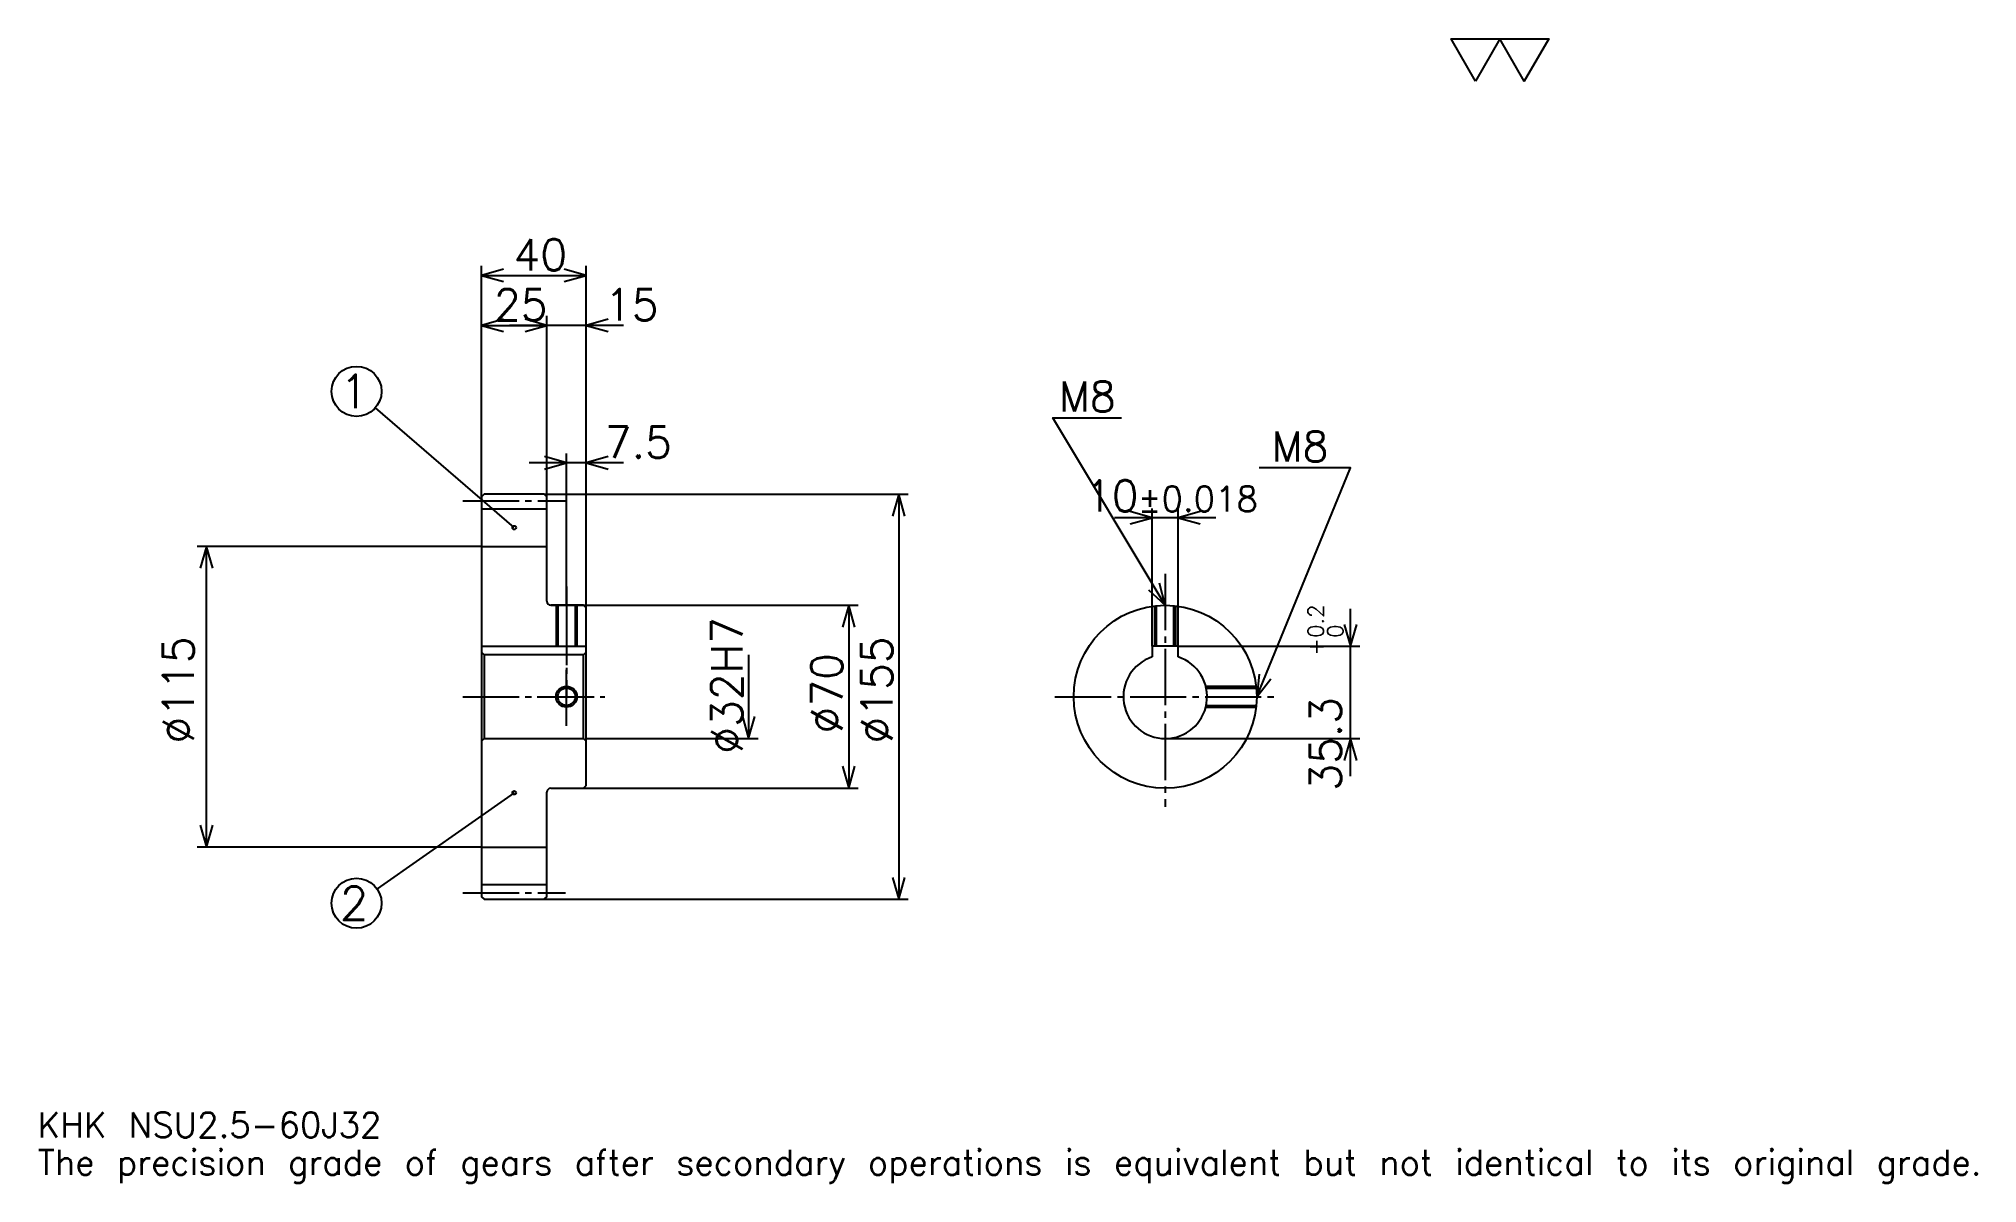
# Model space of a CAD drawing. Extents: x 24 to 766, y 9 to 447.
import ezdxf

# ---------------------------------------------------------------- set-up
doc = ezdxf.new("R2010")
doc.units = 0
doc.linetypes.add('DASHDOT', pattern=[28.695651, 21.521739, -2.391304, 2.391304, -2.391304])
doc.layers.get('0').update_dxf_attribs({"linetype": 'CONTINUOUS'})
doc.layers.add('DASHDOT', color=6, linetype='DASHDOT')
doc.styles.add('KANJI', font='TXT', dxfattribs={"bigfont": 'BIGFONT'})

msp = doc.modelspace()

# ---------------------------------------------------------------- linework, layer by layer
at = {"color": 5}
for p, q in [((193.695663, 272.391296), (193.695663, 359.67392)), ((193.695663, 356.086975), (233.695663, 356.086975)), ((233.695663, 272.391296), (233.695663, 359.67392)), ((193.695663, 336.956543), (218.695663, 336.956543)), ((248.043488, 336.956543), (204.347839, 336.956543)), ((218.695663, 272.391296), (218.695663, 340.543488)), ((206.195663, 259.578796), (153.106445, 305.462708)), ((248.043488, 284.347839), (211.847839, 284.347839)), ((226.195663, 272.391296), (226.195663, 287.934784)), ((193.695663, 271.391296), (193.695663, 272.391296)), ((217.695663, 272.391296), (233.695663, 272.391296)), ((218.695663, 271.391296), (218.695663, 272.391296)), ((226.195663, 229.891312), (226.195663, 272.391296)), ((226.195663, 229.891312), (226.195663, 272.391296)), ((233.695663, 272.391296), (356.847839, 272.391296)), ((233.695663, 228.891312), (233.695663, 272.391296)), ((353.260864, 272.391296), (353.260864, 117.391312)), ((450.217407, 214.191315), (450.217407, 266.956543)), ((460.217407, 214.191315), (460.217407, 266.956543)), ((474.565247, 263.369568), (435.869568, 263.369568)), ((193.695663, 252.391312), (84.891312, 252.391312)), ((88.478271, 137.391312), (88.478271, 252.391312)), ((220.195663, 229.891312), (233.695663, 229.891312)), ((233.695663, 229.891312), (337.717407, 229.891312)), ((334.130432, 229.891312), (334.130432, 159.891312)), ((526.086975, 164.543488), (526.086975, 228.539139)), ((295.869568, 210.891312), (295.869568, 178.891312)), ((460.217407, 214.191315), (529.673889, 214.191315)), ((233.695663, 178.891312), (299.456543, 178.891312)), ((455.217407, 178.891312), (529.673889, 178.891312)), ((206.195663, 158.141312), (153.702789, 121.354683)), ((220.195663, 159.891312), (233.695663, 159.891312)), ((233.695663, 159.891312), (337.717407, 159.891312)), ((193.695663, 137.391312), (84.891312, 137.391312)), ((217.695663, 117.391312), (233.695663, 117.391312)), ((233.695663, 117.391312), (356.847839, 117.391312))]:
    msp.add_line(p, q, dxfattribs=at)
at = {"color": 4}
for p, q in [((193.695663, 266.766296), (218.695663, 266.766296)), ((193.695663, 252.391312), (218.695663, 252.391312)), ((193.695663, 214.191315), (233.695663, 214.191315)), ((194.695663, 210.891312), (194.695663, 178.891312)), ((232.695663, 210.891312), (233.695663, 211.891312)), ((232.695663, 178.891312), (233.695663, 177.891312)), ((193.695663, 137.391312), (218.695663, 137.391312)), ((193.695663, 123.016312), (218.695663, 123.016312))]:
    msp.add_line(p, q, dxfattribs=at)
at = {"color": 7}
msp.add_lwpolyline([(573.913025, 430.434784), (564.586914, 446.600006), (601.891296, 446.600006), (592.565186, 430.434784), (583.239136, 446.600006), (573.913025, 430.434784)], dxfattribs=at)
at = {"color": 5}
for points in [[(202.065231, 358.478271), (193.695663, 356.086975), (202.065231, 353.695648)], [(225.326096, 353.695648), (233.695663, 356.086975), (225.326096, 358.478271)], [(202.065231, 339.347839), (193.695663, 336.956543), (202.065231, 334.565216)], [(210.326096, 334.565216), (218.695663, 336.956543), (210.326096, 339.347839)], [(210.326096, 334.565216), (218.695663, 336.956543), (210.326096, 339.347839)], [(242.065231, 339.347839), (233.695663, 336.956543), (242.065231, 334.565216)], [(455.217407, 229.891312), (412.17392, 301.630432), (438.478271, 301.630432)], [(217.826096, 281.956543), (226.195663, 284.347839), (217.826096, 286.739136)], [(242.065231, 286.739136), (233.695663, 284.347839), (242.065231, 281.956543)], [(490.217407, 194.891312), (526.086975, 282.5), (491.173889, 282.5)], [(355.652191, 264.021729), (353.260864, 272.391296), (350.869568, 264.021729)], [(441.847839, 260.978271), (450.217407, 263.369568), (441.847839, 265.760864)], [(468.586975, 265.760864), (460.217407, 263.369568), (468.586975, 260.978271)], [(90.869576, 244.021744), (88.478271, 252.391312), (86.086967, 244.021744)], [(448.860779, 235.83783), (455.217407, 229.891312), (452.961792, 238.298462)], [(336.521759, 221.521744), (334.130432, 229.891312), (331.739136, 221.521744)], [(523.695679, 222.560883), (526.086975, 214.191315), (528.478271, 222.560883)], [(491.175598, 203.542892), (490.217407, 194.891312), (495.601624, 201.730743)], [(293.478271, 187.26088), (295.869568, 178.891312), (298.260864, 187.26088)], [(528.478271, 170.521744), (526.086975, 178.891312), (523.695679, 170.521744)], [(331.739136, 168.26088), (334.130432, 159.891312), (336.521759, 168.26088)], [(86.086967, 145.76088), (88.478271, 137.391312), (90.869576, 145.76088)], [(350.869568, 125.76088), (353.260864, 117.391312), (355.652191, 125.76088)]]:
    msp.add_lwpolyline(points, dxfattribs=at)
at = {"color": 4}
for points in [[(218.695663, 231.391312), (218.695663, 271.391296), (217.695663, 272.391296), (194.695663, 272.391296), (193.695663, 271.391296), (193.695663, 177.891312)], [(220.195663, 159.891312), (232.695663, 159.891312), (233.695663, 160.891312), (233.695663, 228.891312), (232.695663, 229.891312), (220.195663, 229.891312)], [(222.195663, 229.891312), (222.195663, 214.191315)], [(222.870667, 229.891312), (222.870667, 214.191315)], [(229.52066, 229.891312), (229.52066, 214.191315)], [(230.195663, 229.891312), (230.195663, 214.191315)], [(451.217407, 214.191315), (451.217407, 229.661987)], [(451.892395, 214.191315), (451.892395, 229.733017)], [(458.542419, 214.191315), (458.542419, 229.733017)], [(459.217407, 214.191315), (459.217407, 229.661987)], [(193.695663, 177.891312), (194.695663, 178.891312), (232.695663, 178.891312), (232.695663, 210.891312), (194.695663, 210.891312), (193.695663, 211.891312)], [(460.217407, 210.089996), (460.217407, 214.191315), (450.217407, 214.191315), (450.217407, 210.089996)], [(470.709351, 198.891312), (489.988098, 198.891312)], [(470.868103, 198.216309), (490.059082, 198.216309)], [(470.709351, 190.891312), (489.988098, 190.891312)], [(470.868103, 191.566315), (490.059082, 191.566315)], [(193.695663, 177.891312), (193.695663, 118.391312), (194.695663, 117.391312), (217.695663, 117.391312), (218.695663, 118.391312), (218.695663, 158.391312)]]:
    msp.add_lwpolyline(points, dxfattribs=at)
at = {"color": 5}
for centre, radius in [((145.869568, 311.717407), 9.565217), ((206.195663, 259.578796), 0.717391), ((206.195663, 158.141312), 0.717391), ((145.869568, 115.865227), 9.565217)]:
    msp.add_circle(centre, radius, dxfattribs=at)
at = {"color": 4}
for centre, radius in [((455.217407, 194.891312), 35), ((226.195663, 194.891312), 3.325)]:
    msp.add_circle(centre, radius, dxfattribs=at)
at = {"color": 7}
msp.add_circle((226.195663, 194.891312), 4, dxfattribs=at)
at = {"color": 4}
for centre, radius, start, end in [((220.195663, 231.391312), 1.5, 180, 270), ((455.217407, 194.891312), 16, 108.209957329, 71.790042671), ((220.195663, 158.391312), 1.5, 90, 180)]:
    msp.add_arc(centre, radius, start, end, dxfattribs=at)
at = {"layer": 'DASHDOT', "color": 7}
for p, q in [((186.521744, 269.891296), (225.869568, 269.891296)), ((455.217407, 241.847839), (455.217407, 152.717407)), ((226.195663, 229.891312), (226.195663, 194.891312)), ((186.521744, 194.891312), (240.869568, 194.891312)), ((413.043488, 194.891312), (497.391296, 194.891312)), ((186.521744, 119.891312), (225.869568, 119.891312))]:
    msp.add_line(p, q, dxfattribs=at)
for points in [[(226.195663, 237.065216), (226.195663, 207.017395)], [(226.195663, 183.717392), (226.195663, 206.065231)], [(215.021759, 194.891312), (237.369568, 194.891312)]]:
    msp.add_lwpolyline(points, dxfattribs=at)

# ---------------------------------------------------------------- texts
at = {"color": 7, "style": 'KANJI'}
for s, height, p in [('40', 11.956522, (205.92392, 358)), ('25', 11.956522, (198.42392, 338.869568)), ('15', 11.956522, (240.869568, 338.869568)), ('1', 12.753623, (139.492767, 305.340576)), ('M8', 11.478261, (414.565247, 304.021729)), ('7.5', 11.956522, (240.869568, 286.260864)), ('M8', 11.478261, (495.956543, 284.891296)), ('10', 11.956522, (424.558502, 265.760864)), ('%%p0.018', 9.565217, (444.76355, 265.760864)), ('2', 12.753623, (139.492767, 109.488419)), ('KHK NSU2.5-60J32', 9.565217, (23.913044, 26.304348)), ('The precision grade of gears after secondary operations is equivalent but not identical to its original grade.', 9.565217, (23.913044, 11.956522))]:
    msp.add_text(s, height=height, dxfattribs=at).set_placement(p)
for s, height, p in [('%%c32H7', 11.956522, (293.478271, 173.070663)), ('0.2', 5.978261, (515.804321, 217.367188)), ('%%c115', 11.956522, (83.695663, 176.956528)), ('%%c155', 11.956522, (350.869568, 176.956528)), ('+', 5.978261, (515.804321, 210.671539)), ('0', 5.978261, (523.217407, 217.367188)), ('%%c70', 11.956522, (331.739136, 180.842407)), ('35.3', 11.956522, (522.5, 158.918976))]:
    msp.add_text(s, height=height, rotation=90, dxfattribs=at).set_placement(p)

doc.saveas('drawing.dxf')
